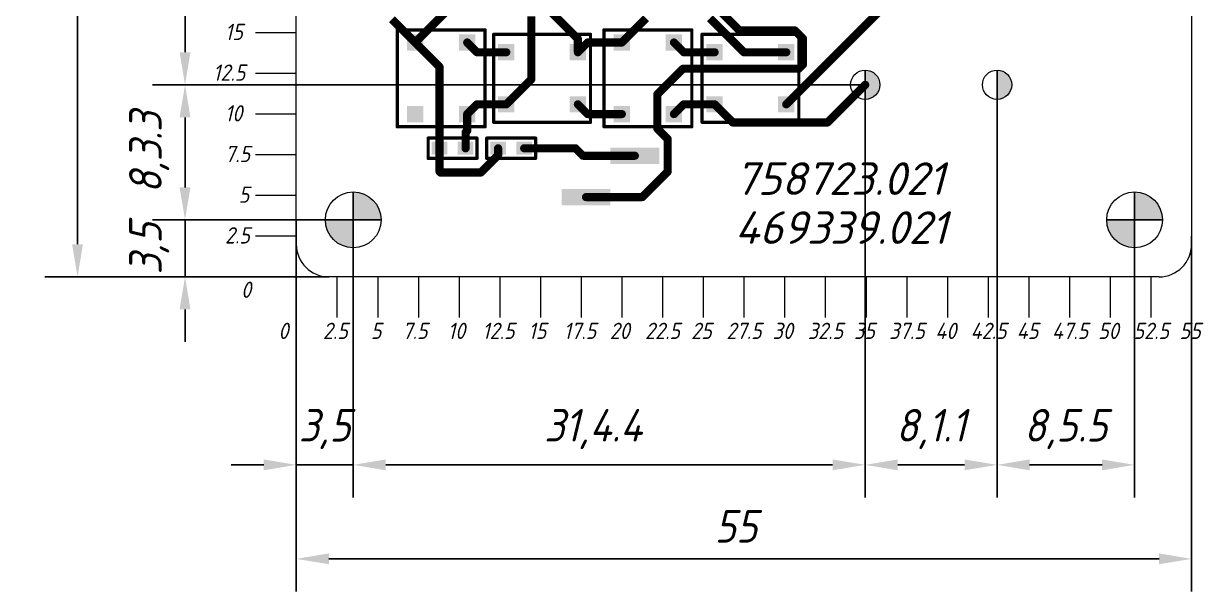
# Model space of a CAD drawing. Header units: millimetres. Extents: x -963 to 6509, y -1367 to 453.
# Drawn here: x 47.7 to 120.2, y 143.2 to 178.1 of the extents above; entities that cross this region are included whole.
import ezdxf

# ---------------------------------------------------------------- set-up
doc = ezdxf.new("R2010")
doc.units = ezdxf.units.MM
doc.header["$LTSCALE"] = 0.5
doc.layers.get('0').update_dxf_attribs({"lineweight": 60})
doc.layers.get('Defpoints').update_dxf_attribs({"color": 5})
doc.layers.add('2-штриховка', color=7, linetype='Continuous', true_color=0x00c7c7)
doc.layers.add('4-текст', color=7, linetype='Continuous', true_color=0x00ad00)
for name, color, linetype in [('3-размеры', 6, 'Continuous'), ('TopLayer', 1, 'Continuous'), ('TopOverlay', 2, 'Continuous'), ('TopPaste', 8, 'Continuous')]:
    doc.layers.add(name, color=color, linetype=linetype)
doc.layers.add('Для ПП', color=30, linetype='Continuous', lineweight=20)
doc.styles.get("Standard").update_dxf_attribs({"font": 'isocpeui.ttf', "width": 0.9})
doc.dimstyles.new('Standart', dxfattribs={"dimtxt": 5, "dimasz": 5, "dimexe": 2, "dimexo": 0, "dimgap": 1, "dimtad": 1, "dimtoh": 1, "dimdec": 1, "dimtxsty": 'Standard', "dimcen": 2.5, "dimadec": 0, "dimazin": 0, "dimtfac": 1, "dimtdec": 1, "dimtmove": 0, "dimatfit": 3, "dimldrblk": 'DOTSMALL', "dimfxl": 1, "dimarcsym": 0})

# ---------------------------------------------------------------- blocks, each defined once
blk = doc.blocks.new('C0603_4')
at = {"layer": 'TopLayer'}
for points in [[(-1.282, -0.4), (-0.317, -0.4), (-1.282, 0.4), (-0.317, 0.4)], [(0.318, -0.4), (1.283, -0.4), (0.318, 0.4), (1.283, 0.4)]]:
    blk.add_solid(points, dxfattribs=at)
at = {"layer": 'TopOverlay', "const_width": 0.2}
for points in [[(-1.5, 0.625), (1.5, 0.625)], [(-1.5, -0.625), (-1.5, 0.625)], [(1.5, -0.625), (1.5, 0.625)], [(-1.5, -0.625), (1.5, -0.625)]]:
    blk.add_lwpolyline(points, dxfattribs=at)
at = {"layer": 'TopOverlay', "const_width": 0.1}
for points in [[(-1.55, 0.625, 1), (-1.45, 0.625, 1)], [(-1.55, 0.625, 1), (-1.45, 0.625, 1)], [(1.45, 0.625, 1), (1.55, 0.625, 1)], [(1.45, 0.625, 1), (1.55, 0.625, 1)], [(-1.55, -0.625, 1), (-1.45, -0.625, 1)], [(-1.55, -0.625, 1), (-1.45, -0.625, 1)], [(1.45, -0.625, 1), (1.55, -0.625, 1)], [(1.45, -0.625, 1), (1.55, -0.625, 1)]]:
    blk.add_lwpolyline(points, format="xyb", close=True, dxfattribs=at)
at = {"layer": 'TopPaste'}
for points in [[(-1.282, -0.4), (-0.317, -0.4), (-1.282, 0.4), (-0.317, 0.4)], [(0.318, -0.4), (1.283, -0.4), (0.318, 0.4), (1.283, 0.4)]]:
    blk.add_solid(points, dxfattribs=at)
blk = doc.blocks.new('C0603_6')
at = {"layer": 'TopLayer'}
for points in [[(-1.282, -0.4), (-0.317, -0.4), (-1.282, 0.4), (-0.317, 0.4)], [(0.318, -0.4), (1.283, -0.4), (0.318, 0.4), (1.283, 0.4)]]:
    blk.add_solid(points, dxfattribs=at)
at = {"layer": 'TopOverlay', "const_width": 0.2}
for points in [[(-1.5, 0.625), (1.5, 0.625)], [(-1.5, -0.625), (-1.5, 0.625)], [(1.5, -0.625), (1.5, 0.625)], [(-1.5, -0.625), (1.5, -0.625)]]:
    blk.add_lwpolyline(points, dxfattribs=at)
at = {"layer": 'TopOverlay', "const_width": 0.1}
for points in [[(-1.55, 0.625, 1), (-1.45, 0.625, 1)], [(-1.55, 0.625, 1), (-1.45, 0.625, 1)], [(1.45, 0.625, 1), (1.55, 0.625, 1)], [(1.45, 0.625, 1), (1.55, 0.625, 1)], [(-1.55, -0.625, 1), (-1.45, -0.625, 1)], [(-1.55, -0.625, 1), (-1.45, -0.625, 1)], [(1.45, -0.625, 1), (1.55, -0.625, 1)], [(1.45, -0.625, 1), (1.55, -0.625, 1)]]:
    blk.add_lwpolyline(points, format="xyb", close=True, dxfattribs=at)
at = {"layer": 'TopPaste'}
for points in [[(-1.282, -0.4), (-0.317, -0.4), (-1.282, 0.4), (-0.317, 0.4)], [(0.318, -0.4), (1.283, -0.4), (0.318, 0.4), (1.283, 0.4)]]:
    blk.add_solid(points, dxfattribs=at)
blk = doc.blocks.new('HL_P4_12')
at = {"layer": 'TopLayer'}
for points in [[(-2.7, 2.1), (-2.7, 1.1), (-1.7, 2.1), (-1.7, 1.1)], [(1.7, 2.1), (1.7, 1.1), (2.7, 2.1), (2.7, 1.1)], [(-2.7, -1.1), (-2.7, -2.1), (-1.7, -1.1), (-1.7, -2.1)], [(1.7, -1.1), (1.7, -2.1), (2.7, -1.1), (2.7, -2.1)]]:
    blk.add_solid(points, dxfattribs=at)
at = {"layer": 'TopOverlay', "const_width": 0.2}
for points in [[(-2.975, 2.7), (-2.975, -2.7)], [(-2.975, 2.7), (2.975, 2.7)], [(2.975, 2.7), (2.975, -2.7)], [(-2.975, -2.7), (2.975, -2.7)]]:
    blk.add_lwpolyline(points, dxfattribs=at)
at = {"layer": 'TopOverlay', "const_width": 0.1}
for points in [[(-3.025, 2.7, 1), (-2.925, 2.7, 1)], [(-3.025, 2.7, 1), (-2.925, 2.7, 1)], [(2.925, 2.7, 1), (3.025, 2.7, 1)], [(2.925, 2.7, 1), (3.025, 2.7, 1)], [(-3.025, -2.7, 1), (-2.925, -2.7, 1)], [(-3.025, -2.7, 1), (-2.925, -2.7, 1)], [(2.925, -2.7, 1), (3.025, -2.7, 1)], [(2.925, -2.7, 1), (3.025, -2.7, 1)]]:
    blk.add_lwpolyline(points, format="xyb", close=True, dxfattribs=at)
at = {"layer": 'TopPaste'}
for points in [[(-2.7, 2.1), (-2.7, 1.1), (-1.7, 2.1), (-1.7, 1.1)], [(1.7, 2.1), (1.7, 1.1), (2.7, 2.1), (2.7, 1.1)], [(-2.7, -1.1), (-2.7, -2.1), (-1.7, -1.1), (-1.7, -2.1)], [(1.7, -1.1), (1.7, -2.1), (2.7, -1.1), (2.7, -2.1)]]:
    blk.add_solid(points, dxfattribs=at)
blk = doc.blocks.new('HL_P4_13')
at = {"layer": 'TopLayer'}
for points in [[(-2.7, 2.1), (-2.7, 1.1), (-1.7, 2.1), (-1.7, 1.1)], [(1.7, 2.1), (1.7, 1.1), (2.7, 2.1), (2.7, 1.1)], [(-2.7, -1.1), (-2.7, -2.1), (-1.7, -1.1), (-1.7, -2.1)], [(1.7, -1.1), (1.7, -2.1), (2.7, -1.1), (2.7, -2.1)]]:
    blk.add_solid(points, dxfattribs=at)
at = {"layer": 'TopOverlay', "const_width": 0.2}
for points in [[(-2.975, -2.7), (-2.975, 2.7)], [(-2.975, 2.7), (2.975, 2.7)], [(2.975, -2.7), (2.975, 2.7)], [(-2.975, -2.7), (2.975, -2.7)]]:
    blk.add_lwpolyline(points, dxfattribs=at)
at = {"layer": 'TopOverlay', "const_width": 0.1}
for points in [[(-3.025, 2.7, 1), (-2.925, 2.7, 1)], [(-3.025, 2.7, 1), (-2.925, 2.7, 1)], [(2.925, 2.7, 1), (3.025, 2.7, 1)], [(2.925, 2.7, 1), (3.025, 2.7, 1)], [(-3.025, -2.7, 1), (-2.925, -2.7, 1)], [(-3.025, -2.7, 1), (-2.925, -2.7, 1)], [(2.925, -2.7, 1), (3.025, -2.7, 1)], [(2.925, -2.7, 1), (3.025, -2.7, 1)]]:
    blk.add_lwpolyline(points, format="xyb", close=True, dxfattribs=at)
at = {"layer": 'TopPaste'}
for points in [[(-2.7, 2.1), (-2.7, 1.1), (-1.7, 2.1), (-1.7, 1.1)], [(1.7, 2.1), (1.7, 1.1), (2.7, 2.1), (2.7, 1.1)], [(-2.7, -1.1), (-2.7, -2.1), (-1.7, -1.1), (-1.7, -2.1)], [(1.7, -1.1), (1.7, -2.1), (2.7, -1.1), (2.7, -2.1)]]:
    blk.add_solid(points, dxfattribs=at)
blk = doc.blocks.new('HL_P4_14')
at = {"layer": 'TopLayer'}
for points in [[(-2.7, 2.1), (-2.7, 1.1), (-1.7, 2.1), (-1.7, 1.1)], [(1.7, 2.1), (1.7, 1.1), (2.7, 2.1), (2.7, 1.1)], [(-2.7, -1.1), (-2.7, -2.1), (-1.7, -1.1), (-1.7, -2.1)], [(1.7, -1.1), (1.7, -2.1), (2.7, -1.1), (2.7, -2.1)]]:
    blk.add_solid(points, dxfattribs=at)
at = {"layer": 'TopOverlay', "const_width": 0.2}
for points in [[(-2.975, 2.7), (-2.975, -2.7)], [(-2.975, 2.7), (2.975, 2.7)], [(2.975, 2.7), (2.975, -2.7)], [(-2.975, -2.7), (2.975, -2.7)]]:
    blk.add_lwpolyline(points, dxfattribs=at)
at = {"layer": 'TopOverlay', "const_width": 0.1}
for points in [[(-3.025, 2.7, 1), (-2.925, 2.7, 1)], [(-3.025, 2.7, 1), (-2.925, 2.7, 1)], [(2.925, 2.7, 1), (3.025, 2.7, 1)], [(2.925, 2.7, 1), (3.025, 2.7, 1)], [(-3.025, -2.7, 1), (-2.925, -2.7, 1)], [(-3.025, -2.7, 1), (-2.925, -2.7, 1)], [(2.925, -2.7, 1), (3.025, -2.7, 1)], [(2.925, -2.7, 1), (3.025, -2.7, 1)]]:
    blk.add_lwpolyline(points, format="xyb", close=True, dxfattribs=at)
at = {"layer": 'TopPaste'}
for points in [[(-2.7, 2.1), (-2.7, 1.1), (-1.7, 2.1), (-1.7, 1.1)], [(1.7, 2.1), (1.7, 1.1), (2.7, 2.1), (2.7, 1.1)], [(-2.7, -1.1), (-2.7, -2.1), (-1.7, -1.1), (-1.7, -2.1)], [(1.7, -1.1), (1.7, -2.1), (2.7, -1.1), (2.7, -2.1)]]:
    blk.add_solid(points, dxfattribs=at)
blk = doc.blocks.new('HL_P4_15')
at = {"layer": 'TopLayer'}
for points in [[(-2.7, 2.1), (-2.7, 1.1), (-1.7, 2.1), (-1.7, 1.1)], [(1.7, 2.1), (1.7, 1.1), (2.7, 2.1), (2.7, 1.1)], [(-2.7, -1.1), (-2.7, -2.1), (-1.7, -1.1), (-1.7, -2.1)], [(1.7, -1.1), (1.7, -2.1), (2.7, -1.1), (2.7, -2.1)]]:
    blk.add_solid(points, dxfattribs=at)
at = {"layer": 'TopOverlay', "const_width": 0.2}
for points in [[(-2.975, -2.7), (-2.975, 2.7)], [(-2.975, 2.7), (2.975, 2.7)], [(2.975, -2.7), (2.975, 2.7)], [(-2.975, -2.7), (2.975, -2.7)]]:
    blk.add_lwpolyline(points, dxfattribs=at)
at = {"layer": 'TopOverlay', "const_width": 0.1}
for points in [[(-3.025, 2.7, 1), (-2.925, 2.7, 1)], [(-3.025, 2.7, 1), (-2.925, 2.7, 1)], [(2.925, 2.7, 1), (3.025, 2.7, 1)], [(2.925, 2.7, 1), (3.025, 2.7, 1)], [(-3.025, -2.7, 1), (-2.925, -2.7, 1)], [(-3.025, -2.7, 1), (-2.925, -2.7, 1)], [(2.925, -2.7, 1), (3.025, -2.7, 1)], [(2.925, -2.7, 1), (3.025, -2.7, 1)]]:
    blk.add_lwpolyline(points, format="xyb", close=True, dxfattribs=at)
at = {"layer": 'TopPaste'}
for points in [[(-2.7, 2.1), (-2.7, 1.1), (-1.7, 2.1), (-1.7, 1.1)], [(1.7, 2.1), (1.7, 1.1), (2.7, 2.1), (2.7, 1.1)], [(-2.7, -1.1), (-2.7, -2.1), (-1.7, -1.1), (-1.7, -2.1)], [(1.7, -1.1), (1.7, -2.1), (2.7, -1.1), (2.7, -2.1)]]:
    blk.add_solid(points, dxfattribs=at)
blk = doc.blocks.new('PLS2_S_35')
at = {"layer": 'TopLayer'}
for points in [[(-1.77, 3), (-1.77, 0), (-0.77, 3), (-0.77, 0)], [(0.77, 0), (0.77, -3), (1.77, 0), (1.77, -3)]]:
    blk.add_solid(points, dxfattribs=at)
at = {"layer": 'TopPaste'}
for points in [[(-1.77, 3), (-1.77, 0), (-0.77, 3), (-0.77, 0)], [(0.77, 0), (0.77, -3), (1.77, 0), (1.77, -3)]]:
    blk.add_solid(points, dxfattribs=at)
blk = doc.blocks.new('*D154')
at = {"layer": '3-размеры', "color": 0, "lineweight": -2, "transparency": 16777216}
for p, q in [((64.433, 165.065), (64.433, 143.238)), ((119.433, 165.065), (119.433, 143.238)), ((66.433, 145.238), (117.433, 145.238))]:
    blk.add_line(p, q, dxfattribs=at)
at = {"layer": '3-размеры', "color": 0, "transparency": 16777216}
for points in [[(66.433, 145.571), (66.433, 144.905), (64.433, 145.238)], [(117.433, 145.571), (117.433, 144.905), (119.433, 145.238)]]:
    blk.add_solid(points, dxfattribs=at)
at = {"layer": 'Defpoints', "color": 0, "transparency": 16777216}
for p in [(64.433, 165.065), (119.433, 165.065), (119.433, 145.238)]:
    blk.add_point(p, dxfattribs=at)
at = {"layer": '3-размеры', "color": 0, "transparency": 16777216, "insert": (91.449, 147.238), "char_height": 2, "attachment_point": 5}
blk.add_mtext('55', dxfattribs=at)
blk = doc.blocks.new('_DotSmall')
at = {"color": 0, "linetype": 'ByBlock', "const_width": 0.5}
blk.add_lwpolyline([(-0.0625, 0, 1), (0.0625, 0, 1)], format="xyb", close=True, dxfattribs=at)
blk = doc.blocks.new('*D155')
at = {"layer": '3-размеры', "color": 0, "lineweight": -2, "transparency": 16777216}
for p, q in [((66.433, 217.565), (48.994, 217.565)), ((50.994, 215.565), (50.994, 164.565)), ((66.433, 162.565), (48.994, 162.565))]:
    blk.add_line(p, q, dxfattribs=at)
at = {"layer": '3-размеры', "color": 0, "transparency": 16777216}
for points in [[(50.66, 215.565), (51.327, 215.565), (50.994, 217.565)], [(50.66, 164.565), (51.327, 164.565), (50.994, 162.565)]]:
    blk.add_solid(points, dxfattribs=at)
at = {"layer": 'Defpoints', "color": 0, "transparency": 16777216}
for p in [(66.433, 217.565), (50.994, 162.565), (66.433, 162.565)]:
    blk.add_point(p, dxfattribs=at)
at = {"layer": '3-размеры', "color": 0, "transparency": 16777216, "insert": (48.994, 193.385), "char_height": 2, "attachment_point": 5, "rotation": 90}
blk.add_mtext('55', dxfattribs=at)
blk = doc.blocks.new('*D156')
at = {"layer": '3-размеры', "color": 0, "lineweight": -2, "transparency": 16777216}
for p, q in [((64.433, 166.065), (64.433, 149.013)), ((67.933, 166.065), (67.933, 149.013)), ((62.433, 151.013), (60.433, 151.013)), ((67.933, 151.013), (64.433, 151.013)), ((69.933, 151.013), (71.933, 151.013))]:
    blk.add_line(p, q, dxfattribs=at)
at = {"layer": '3-размеры', "color": 0, "transparency": 16777216}
for points in [[(62.433, 151.346), (62.433, 150.679), (64.433, 151.013)], [(69.933, 151.346), (69.933, 150.679), (67.933, 151.013)]]:
    blk.add_solid(points, dxfattribs=at)
at = {"layer": 'Defpoints', "color": 0, "transparency": 16777216}
for p in [(64.433, 166.065), (67.933, 166.065), (64.433, 151.013)]:
    blk.add_point(p, dxfattribs=at)
at = {"layer": '3-размеры', "color": 0, "transparency": 16777216, "insert": (66.183, 153.213), "char_height": 2, "attachment_point": 5}
blk.add_mtext('3,5', dxfattribs=at)
blk = doc.blocks.new('*D157')
at = {"layer": '3-размеры', "color": 0, "lineweight": -2, "transparency": 16777216}
for p, q in [((99.383, 174.365), (99.383, 149.013)), ((67.933, 166.065), (67.933, 149.013)), ((69.933, 151.013), (97.383, 151.013))]:
    blk.add_line(p, q, dxfattribs=at)
at = {"layer": '3-размеры', "color": 0, "transparency": 16777216}
for points in [[(69.933, 151.346), (69.933, 150.679), (67.933, 151.013)], [(97.383, 151.346), (97.383, 150.679), (99.383, 151.013)]]:
    blk.add_solid(points, dxfattribs=at)
at = {"layer": 'Defpoints', "color": 0, "transparency": 16777216}
for p in [(99.383, 174.365), (67.933, 166.065), (99.383, 151.013)]:
    blk.add_point(p, dxfattribs=at)
at = {"layer": '3-размеры', "color": 0, "transparency": 16777216, "insert": (82.671, 153.213), "char_height": 2, "attachment_point": 5}
blk.add_mtext('31,4.4', dxfattribs=at)
blk = doc.blocks.new('*D158')
at = {"layer": '3-размеры', "color": 0, "lineweight": -2, "transparency": 16777216}
for p, q in [((99.383, 174.365), (99.383, 149.013)), ((107.483, 174.365), (107.483, 149.013)), ((101.383, 151.013), (105.483, 151.013))]:
    blk.add_line(p, q, dxfattribs=at)
at = {"layer": '3-размеры', "color": 0, "transparency": 16777216}
for points in [[(101.383, 151.346), (101.383, 150.679), (99.383, 151.013)], [(105.483, 151.346), (105.483, 150.679), (107.483, 151.013)]]:
    blk.add_solid(points, dxfattribs=at)
at = {"layer": 'Defpoints', "color": 0, "transparency": 16777216}
for p in [(99.383, 174.365), (107.483, 174.365), (107.483, 151.013)]:
    blk.add_point(p, dxfattribs=at)
at = {"layer": '3-размеры', "color": 0, "transparency": 16777216, "insert": (103.433, 153.213), "char_height": 2, "width": 1.19727, "attachment_point": 5}
blk.add_mtext('8,1.1', dxfattribs=at)
blk = doc.blocks.new('*D159')
at = {"layer": '3-размеры', "color": 0, "lineweight": -2, "transparency": 16777216}
for p, q in [((107.483, 174.365), (107.483, 149.013)), ((115.933, 166.065), (115.933, 149.013)), ((109.483, 151.013), (113.933, 151.013))]:
    blk.add_line(p, q, dxfattribs=at)
at = {"layer": '3-размеры', "color": 0, "transparency": 16777216}
for points in [[(109.483, 151.346), (109.483, 150.679), (107.483, 151.013)], [(113.933, 151.346), (113.933, 150.679), (115.933, 151.013)]]:
    blk.add_solid(points, dxfattribs=at)
at = {"layer": 'Defpoints', "color": 0, "transparency": 16777216}
for p in [(107.483, 174.365), (115.933, 166.065), (115.933, 151.013)]:
    blk.add_point(p, dxfattribs=at)
at = {"layer": '3-размеры', "color": 0, "transparency": 16777216, "insert": (111.708, 153.213), "char_height": 2, "attachment_point": 5}
blk.add_mtext('8,5.5', dxfattribs=at)
blk = doc.blocks.new('*D160')
at = {"layer": '3-размеры', "color": 0, "lineweight": -2, "transparency": 16777216}
for p, q in [((57.598, 168.065), (57.598, 170.065)), ((67.933, 166.065), (55.598, 166.065)), ((57.598, 162.565), (57.598, 166.065)), ((64.433, 162.565), (55.598, 162.565)), ((57.598, 160.565), (57.598, 158.565))]:
    blk.add_line(p, q, dxfattribs=at)
at = {"layer": '3-размеры', "color": 0, "transparency": 16777216}
for points in [[(57.264, 168.065), (57.931, 168.065), (57.598, 166.065)], [(57.264, 160.565), (57.931, 160.565), (57.598, 162.565)]]:
    blk.add_solid(points, dxfattribs=at)
at = {"layer": 'Defpoints', "color": 0, "transparency": 16777216}
for p in [(57.598, 166.065), (67.933, 166.065), (64.433, 162.565)]:
    blk.add_point(p, dxfattribs=at)
at = {"layer": '3-размеры', "color": 0, "transparency": 16777216, "insert": (55.398, 164.315), "char_height": 2, "attachment_point": 5, "rotation": 90}
blk.add_mtext('3,5', dxfattribs=at)
blk = doc.blocks.new('*D161')
at = {"layer": '3-размеры', "color": 0, "lineweight": -2, "transparency": 16777216}
for p, q in [((99.383, 174.365), (55.598, 174.365)), ((57.598, 168.065), (57.598, 172.365)), ((67.933, 166.065), (55.598, 166.065))]:
    blk.add_line(p, q, dxfattribs=at)
at = {"layer": '3-размеры', "color": 0, "transparency": 16777216}
for points in [[(57.264, 172.365), (57.931, 172.365), (57.598, 174.365)], [(57.264, 168.065), (57.931, 168.065), (57.598, 166.065)]]:
    blk.add_solid(points, dxfattribs=at)
at = {"layer": 'Defpoints', "color": 0, "transparency": 16777216}
for p in [(57.598, 174.365), (99.383, 174.365), (67.933, 166.065)]:
    blk.add_point(p, dxfattribs=at)
at = {"layer": '3-размеры', "color": 0, "transparency": 16777216, "insert": (55.398, 170.215), "char_height": 2, "attachment_point": 5, "rotation": 90}
blk.add_mtext('8,3.3', dxfattribs=at)
blk = doc.blocks.new('*D162')
at = {"layer": '3-размеры', "color": 0, "lineweight": -2, "transparency": 16777216}
for p, q in [((67.933, 214.065), (55.598, 214.065)), ((57.598, 176.365), (57.598, 212.065)), ((99.383, 174.365), (55.598, 174.365))]:
    blk.add_line(p, q, dxfattribs=at)
at = {"layer": '3-размеры', "color": 0, "transparency": 16777216}
for points in [[(57.264, 212.065), (57.931, 212.065), (57.598, 214.065)], [(57.264, 176.365), (57.931, 176.365), (57.598, 174.365)]]:
    blk.add_solid(points, dxfattribs=at)
at = {"layer": 'Defpoints', "color": 0, "transparency": 16777216}
for p in [(57.598, 214.065), (67.933, 214.065), (99.383, 174.365)]:
    blk.add_point(p, dxfattribs=at)
at = {"layer": '3-размеры', "color": 0, "transparency": 16777216, "insert": (55.585, 194.964), "char_height": 2, "attachment_point": 5, "rotation": 90}
blk.add_mtext('39.7', dxfattribs=at)

msp = doc.modelspace()

# ---------------------------------------------------------------- hatches: boundary and pattern name
at = {"layer": '2-штриховка'}
h = msp.add_hatch(color=256, dxfattribs=at)
h.dxf.hatch_style = 1
h.paths.add_polyline_path([(99.383, 175.265), (99.383, 173.465, 0.414214), (100.283, 174.365, 0.414214)])
h = msp.add_hatch(color=256, dxfattribs=at)
h.dxf.hatch_style = 1
h.paths.add_polyline_path([(107.483, 175.265), (107.483, 173.465, 0.414214), (108.383, 174.365, 0.414214)])
h = msp.add_hatch(color=256, dxfattribs=at)
h.dxf.hatch_style = 1
h.paths.add_polyline_path([(67.933, 167.779), (67.933, 166.065), (69.647, 166.065, 0.414214)])
h.paths.add_polyline_path([(67.933, 164.351), (67.933, 166.065), (66.219, 166.065, 0.414214)])
h = msp.add_hatch(color=256, dxfattribs=at)
h.dxf.hatch_style = 1
h.paths.add_polyline_path([(115.933, 167.779), (115.933, 166.065), (117.647, 166.065, 0.414214)])
h.paths.add_polyline_path([(115.933, 164.351), (115.933, 166.065), (114.219, 166.065, 0.414214)])

# ---------------------------------------------------------------- linework, layer by layer
at = {"layer": '4-текст'}
for p, q in [((99.383, 173.465), (99.383, 175.265)), ((107.483, 173.465), (107.483, 175.265)), ((67.933, 164.351), (67.933, 167.779)), ((115.933, 164.351), (115.933, 167.779)), ((66.219, 166.065), (69.647, 166.065)), ((114.219, 166.065), (117.647, 166.065))]:
    msp.add_line(p, q, dxfattribs=at)
at = {"layer": 'TopLayer', "const_width": 0.5}
for points in [[(79.301, 179.62), (81.733, 177.188)], [(94.533, 173.165), (100.967, 179.599)], [(71.733, 176.965), (73.814, 179.046)], [(89.918, 179.443), (91.645, 177.715)], [(70.309, 178.389), (71.733, 176.965)], [(78.869, 174.701), (78.869, 178.579)], [(84.433, 176.965), (85.92, 178.452)], [(89.842, 178.452), (91.929, 176.365)], [(91.645, 177.715), (95.049, 177.715)], [(95.049, 177.715), (95.557, 177.207)], [(71.733, 176.965), (73.233, 175.465)], [(74.933, 176.965), (75.533, 176.365)], [(81.733, 176.365), (81.733, 177.188)], [(81.733, 176.365), (82.333, 176.965)], [(82.333, 176.965), (84.433, 176.965)], [(87.633, 176.965), (88.233, 176.365)], [(95.557, 175.607), (95.557, 177.207)], [(75.533, 176.365), (77.333, 176.365)], [(88.233, 176.365), (90.133, 176.365)], [(91.929, 176.365), (94.533, 176.365)], [(73.233, 170.465), (73.233, 175.465)], [(86.616, 173.778), (88.191, 175.353)], [(88.191, 175.353), (95.303, 175.353)], [(95.303, 175.353), (95.557, 175.607)], [(77.333, 173.165), (78.869, 174.701)], [(86.616, 171.67), (86.616, 173.778)], [(97.069, 172.051), (99.383, 174.365)], [(74.933, 172.565), (75.533, 173.165)], [(75.533, 173.165), (77.333, 173.165)], [(81.733, 173.165), (82.333, 172.565)], [(87.633, 172.565), (88.233, 173.165)], [(88.233, 173.165), (90.133, 173.165)], [(90.133, 173.165), (91.247, 172.051)], [(74.933, 171.542), (74.933, 172.565)], [(82.333, 172.565), (84.433, 172.565)], [(74.833, 171.442), (74.933, 171.542)], [(86.616, 171.67), (87.251, 171.035)], [(91.247, 172.051), (97.069, 172.051)], [(74.833, 170.465), (74.833, 171.442)], [(87.251, 169.029), (87.251, 171.035)], [(73.233, 169.029), (73.233, 170.465)], [(76.833, 170.045), (76.833, 170.465)], [(78.433, 170.465), (81.587, 170.465)], [(81.587, 170.465), (82.047, 170.005)], [(75.763, 168.974), (76.833, 170.045)], [(82.047, 170.005), (85.233, 170.005)], [(73.233, 169.029), (73.288, 168.974)], [(73.288, 168.974), (75.763, 168.974)], [(85.687, 167.465), (87.251, 169.029)], [(82.233, 167.465), (85.687, 167.465)]]:
    msp.add_lwpolyline(points, dxfattribs=at)
at = {"layer": 'TopLayer', "const_width": 0.25}
for points in [[(91.52, 177.715, 1), (91.77, 177.715, 1)], [(91.52, 177.715, 1), (91.77, 177.715, 1)], [(94.924, 177.715, 1), (95.174, 177.715, 1)], [(94.924, 177.715, 1), (95.174, 177.715, 1)], [(71.608, 176.965, 1), (71.858, 176.965, 1)], [(71.608, 176.965, 1), (71.858, 176.965, 1)], [(71.608, 176.965, 1), (71.858, 176.965, 1)], [(74.808, 176.965, 1), (75.058, 176.965, 1)], [(81.608, 177.188, 1), (81.858, 177.188, 1)], [(81.608, 177.188, 1), (81.858, 177.188, 1)], [(82.208, 176.965, 1), (82.458, 176.965, 1)], [(82.208, 176.965, 1), (82.458, 176.965, 1)], [(84.308, 176.965, 1), (84.558, 176.965, 1)], [(84.308, 176.965, 1), (84.558, 176.965, 1)], [(87.508, 176.965, 1), (87.758, 176.965, 1)], [(95.432, 177.207, 1), (95.682, 177.207, 1)], [(95.432, 177.207, 1), (95.682, 177.207, 1)], [(75.408, 176.365, 1), (75.658, 176.365, 1)], [(75.408, 176.365, 1), (75.658, 176.365, 1)], [(77.208, 176.365, 1), (77.458, 176.365, 1)], [(81.608, 176.365, 1), (81.858, 176.365, 1)], [(81.608, 176.365, 1), (81.858, 176.365, 1)], [(88.108, 176.365, 1), (88.358, 176.365, 1)], [(88.108, 176.365, 1), (88.358, 176.365, 1)], [(90.008, 176.365, 1), (90.258, 176.365, 1)], [(91.804, 176.365, 1), (92.054, 176.365, 1)], [(91.804, 176.365, 1), (92.054, 176.365, 1)], [(94.408, 176.365, 1), (94.658, 176.365, 1)], [(73.108, 175.465, 1), (73.358, 175.465, 1)], [(73.108, 175.465, 1), (73.358, 175.465, 1)], [(88.066, 175.353, 1), (88.316, 175.353, 1)], [(88.066, 175.353, 1), (88.316, 175.353, 1)], [(95.178, 175.353, 1), (95.428, 175.353, 1)], [(95.178, 175.353, 1), (95.428, 175.353, 1)], [(95.432, 175.607, 1), (95.682, 175.607, 1)], [(95.432, 175.607, 1), (95.682, 175.607, 1)], [(78.744, 174.701, 1), (78.994, 174.701, 1)], [(78.744, 174.701, 1), (78.994, 174.701, 1)], [(86.491, 173.778, 1), (86.741, 173.778, 1)], [(86.491, 173.778, 1), (86.741, 173.778, 1)], [(99.258, 174.365, 1), (99.508, 174.365, 1)], [(75.408, 173.165, 1), (75.658, 173.165, 1)], [(75.408, 173.165, 1), (75.658, 173.165, 1)], [(77.208, 173.165, 1), (77.458, 173.165, 1)], [(77.208, 173.165, 1), (77.458, 173.165, 1)], [(81.608, 173.165, 1), (81.858, 173.165, 1)], [(88.108, 173.165, 1), (88.358, 173.165, 1)], [(88.108, 173.165, 1), (88.358, 173.165, 1)], [(90.008, 173.165, 1), (90.258, 173.165, 1)], [(90.008, 173.165, 1), (90.258, 173.165, 1)], [(94.408, 173.165, 1), (94.658, 173.165, 1)], [(74.808, 172.565, 1), (75.058, 172.565, 1)], [(74.808, 172.565, 1), (75.058, 172.565, 1)], [(82.208, 172.565, 1), (82.458, 172.565, 1)], [(82.208, 172.565, 1), (82.458, 172.565, 1)], [(84.308, 172.565, 1), (84.558, 172.565, 1)], [(87.508, 172.565, 1), (87.758, 172.565, 1)], [(74.808, 171.542, 1), (75.058, 171.542, 1)], [(74.808, 171.542, 1), (75.058, 171.542, 1)], [(86.491, 171.67, 1), (86.741, 171.67, 1)], [(86.491, 171.67, 1), (86.741, 171.67, 1)], [(91.122, 172.051, 1), (91.372, 172.051, 1)], [(91.122, 172.051, 1), (91.372, 172.051, 1)], [(96.944, 172.051, 1), (97.194, 172.051, 1)], [(96.944, 172.051, 1), (97.194, 172.051, 1)], [(74.708, 171.442, 1), (74.958, 171.442, 1)], [(74.708, 171.442, 1), (74.958, 171.442, 1)], [(87.126, 171.035, 1), (87.376, 171.035, 1)], [(87.126, 171.035, 1), (87.376, 171.035, 1)], [(73.108, 170.465, 1), (73.358, 170.465, 1)], [(73.108, 170.465, 1), (73.358, 170.465, 1)], [(74.708, 170.465, 1), (74.958, 170.465, 1)], [(76.708, 170.465, 1), (76.958, 170.465, 1)], [(78.308, 170.465, 1), (78.558, 170.465, 1)], [(81.462, 170.465, 1), (81.712, 170.465, 1)], [(81.462, 170.465, 1), (81.712, 170.465, 1)], [(76.708, 170.045, 1), (76.958, 170.045, 1)], [(76.708, 170.045, 1), (76.958, 170.045, 1)], [(81.922, 170.005, 1), (82.172, 170.005, 1)], [(81.922, 170.005, 1), (82.172, 170.005, 1)], [(85.108, 170.005, 1), (85.358, 170.005, 1)], [(73.108, 169.029, 1), (73.358, 169.029, 1)], [(73.108, 169.029, 1), (73.358, 169.029, 1)], [(73.163, 168.974, 1), (73.413, 168.974, 1)], [(73.163, 168.974, 1), (73.413, 168.974, 1)], [(75.638, 168.974, 1), (75.888, 168.974, 1)], [(75.638, 168.974, 1), (75.888, 168.974, 1)], [(87.126, 169.029, 1), (87.376, 169.029, 1)], [(87.126, 169.029, 1), (87.376, 169.029, 1)], [(82.108, 167.465, 1), (82.358, 167.465, 1)], [(85.562, 167.465, 1), (85.812, 167.465, 1)], [(85.562, 167.465, 1), (85.812, 167.465, 1)]]:
    msp.add_lwpolyline(points, format="xyb", close=True, dxfattribs=at)
at = {"layer": 'Для ПП'}
for p, q in [((64.433, 164.565), (64.433, 215.565)), ((119.433, 215.565), (119.433, 164.565)), ((64.433, 177.565), (61.933, 177.565)), ((64.433, 175.065), (61.933, 175.065)), ((64.433, 172.565), (61.933, 172.565)), ((64.433, 170.065), (61.933, 170.065)), ((64.433, 167.565), (61.933, 167.565)), ((64.433, 165.065), (61.933, 165.065)), ((64.433, 162.565), (61.933, 162.565)), ((64.433, 162.565), (64.433, 160.065)), ((117.433, 162.565), (66.433, 162.565)), ((66.933, 162.565), (66.933, 160.065)), ((69.433, 162.565), (69.433, 160.065)), ((71.933, 162.565), (71.933, 160.065)), ((74.433, 162.565), (74.433, 160.065)), ((76.933, 162.565), (76.933, 160.065)), ((79.433, 162.565), (79.433, 160.065)), ((81.933, 162.565), (81.933, 160.065)), ((84.433, 162.565), (84.433, 160.065)), ((86.933, 162.565), (86.933, 160.065)), ((89.433, 162.565), (89.433, 160.065)), ((91.933, 162.565), (91.933, 160.065)), ((94.433, 162.565), (94.433, 160.065)), ((96.933, 162.565), (96.933, 160.065)), ((99.433, 162.565), (99.433, 160.065)), ((101.933, 162.565), (101.933, 160.065)), ((104.433, 162.565), (104.433, 160.065)), ((106.933, 162.565), (106.933, 160.065)), ((109.433, 162.565), (109.433, 160.065)), ((111.933, 162.565), (111.933, 160.065)), ((114.433, 162.565), (114.433, 160.065)), ((116.933, 162.565), (116.933, 160.065)), ((119.433, 162.565), (119.433, 160.065))]:
    msp.add_line(p, q, dxfattribs=at)
for centre, radius in [((99.383, 174.365), 0.9), ((107.483, 174.365), 0.9), ((67.933, 166.065), 1.714), ((115.933, 166.065), 1.714)]:
    msp.add_circle(centre, radius, dxfattribs=at)
for centre, start, end in [((66.433, 164.565), 180, 270), ((117.433, 164.565), 270, 0)]:
    msp.add_arc(centre, 2, start, end, dxfattribs=at)

# ---------------------------------------------------------------- block references
at = {"rotation": 90}
for name, p in [('HL_P4_12', (73.333, 174.765)), ('HL_P4_14', (86.033, 174.765)), ('PLS2_S_35', (83.733, 168.735))]:
    msp.add_blockref(name, p, dxfattribs=at)
for name, p in [('HL_P4_13', (79.533, 174.765)), ('HL_P4_15', (92.333, 174.765)), ('C0603_4', (74.033, 170.465)), ('C0603_6', (77.633, 170.465))]:
    msp.add_blockref(name, p)

# ---------------------------------------------------------------- texts
at = {"layer": '4-текст'}
for s, p in [('758723.021', (91.38, 167.602)), ('469339.021', (91.38, 164.592))]:
    msp.add_text(s, height=2, dxfattribs=at).set_placement(p)
at = {"layer": 'Для ПП', "width": 0.9}
for s, p in [('15', (60.05, 177.114)), ('12.5', (59.318, 174.614)), ('10', (60.05, 172.114)), ('7.5', (60.05, 169.614)), ('5', (60.89, 167.114)), ('2.5', (60.05, 164.614)), ('0', (61.042, 161.274)), ('0', (63.338, 158.746)), ('2.5', (66.066, 158.746)), ('5', (69.012, 158.746)), ('7.5', (70.946, 158.746)), ('10', (73.743, 158.746)), ('12.5', (75.858, 158.746)), ('15', (78.691, 158.746)), ('17.5', (80.858, 158.746)), ('20', (83.691, 158.746)), ('22.5', (85.858, 158.746)), ('25', (88.691, 158.746)), ('27.5', (90.858, 158.746)), ('30', (93.691, 158.746)), ('32.5', (95.858, 158.746)), ('35', (98.691, 158.746)), ('37.5', (100.858, 158.746)), ('40', (103.691, 158.746)), ('42.5', (105.858, 158.746)), ('45', (108.691, 158.746)), ('47.5', (110.858, 158.746)), ('50', (113.691, 158.746)), ('52.5', (115.858, 158.746)), ('55', (118.691, 158.746))]:
    msp.add_text(s, height=1, dxfattribs=at).set_placement(p)

# ---------------------------------------------------------------- dimensions: what is measured, and where the dimension line sits
at = {"layer": '3-размеры'}
dim = msp.add_linear_dim(base=(50.994, 162.565), p1=(66.433, 217.565), p2=(66.433, 162.565), angle=90, dimstyle='Standart', override={"dimtxt": 2, "dimasz": 2}, dxfattribs=at)
dim.commit()
dim.dimension.update_dxf_attribs({"geometry": '*D155', "text_midpoint": (50.994, 193.385), "dimtype": 160})
for base, p1, p2, text, picture, middle in [((57.598, 214.065), (99.383, 174.365), (67.933, 214.065), '39.7', '*D162', (57.598, 194.964)), ((57.598, 174.365), (67.933, 166.065), (99.383, 174.365), '<>.3', '*D161', (57.598, 170.215)), ((57.598, 166.065), (64.433, 162.565), (67.933, 166.065), '3,5', '*D160', (57.598, 164.315))]:
    dim = msp.add_linear_dim(base=base, p1=p1, p2=p2, angle=90, text=text, dimstyle='Standart', override={"dimtxt": 2, "dimasz": 2}, dxfattribs=at)
    dim.commit()
    dim.dimension.update_dxf_attribs({"geometry": picture, "text_midpoint": middle, "dimtype": 160})
for base, p1, p2, text, picture, middle in [((99.38288, 151.01259), (67.9329, 166.06455), (99.38288, 174.36453), '<>.4', '*D157', (82.67078, 151.01259)), ((107.483, 151.013), (99.383, 174.365), (107.483, 174.365), '<>.1', '*D158', (103.433, 151.013)), ((115.9329, 151.01259), (107.48289, 174.36453), (115.9329, 166.06455), '<>.5', '*D159', (111.7079, 151.01259)), ((64.433, 151.013), (67.933, 166.065), (64.433, 166.065), '3,5', '*D156', (66.183, 151.013))]:
    dim = msp.add_linear_dim(base=base, p1=p1, p2=p2, text=text, dimstyle='Standart', override={"dimtxt": 2, "dimasz": 2}, dxfattribs=at)
    dim.commit()
    dim.dimension.update_dxf_attribs({"geometry": picture, "text_midpoint": middle, "dimtype": 160})
dim = msp.add_linear_dim(base=(119.433, 145.238), p1=(64.433, 165.065), p2=(119.433, 165.065), dimstyle='Standart', override={"dimtxt": 2, "dimasz": 2}, dxfattribs=at)
dim.commit()
dim.dimension.update_dxf_attribs({"geometry": '*D154', "text_midpoint": (91.449, 145.238), "dimtype": 160})

doc.saveas('drawing.dxf')
